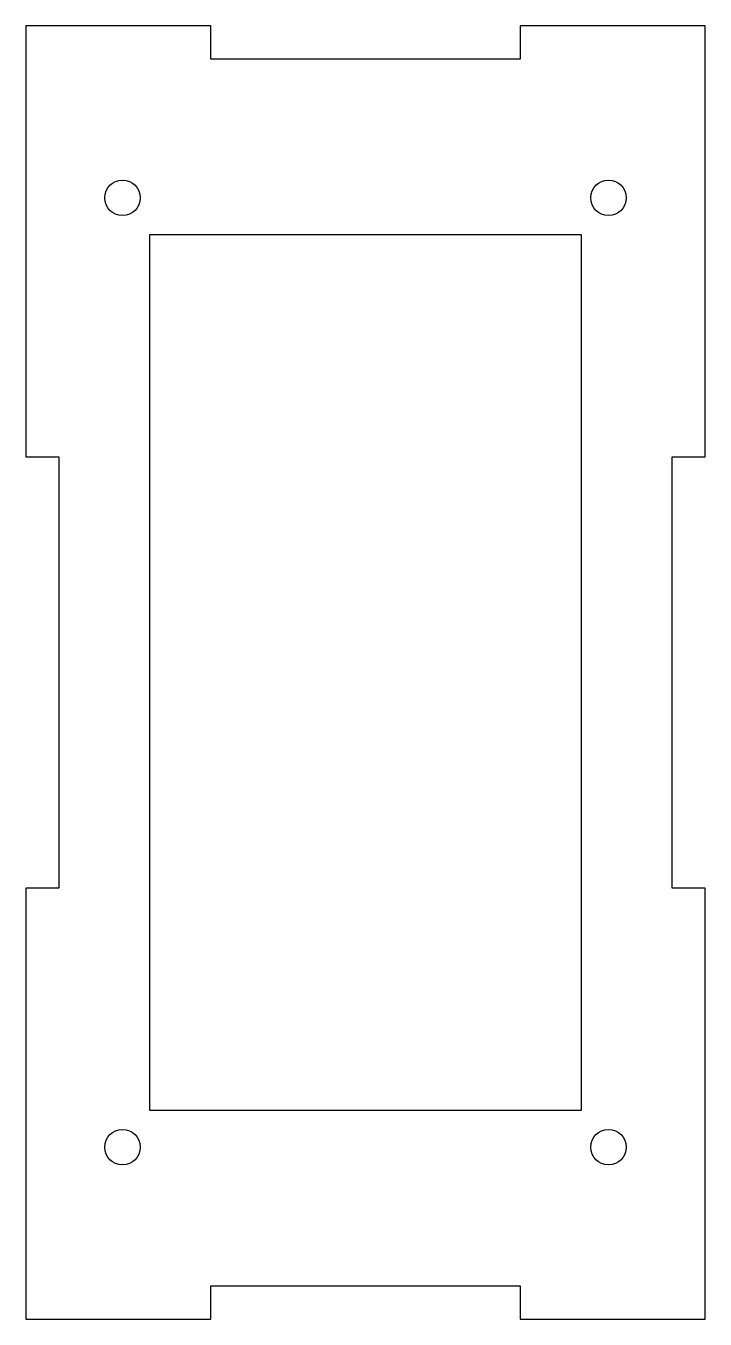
# Model space of a CAD drawing. Header units: millimetres. Extents: x -31 to 31, y -58 to 58.
import ezdxf

# ---------------------------------------------------------------- set-up
doc = ezdxf.new("R2010")
doc.units = ezdxf.units.MM

msp = doc.modelspace()

# ---------------------------------------------------------------- linework, layer by layer
at = {"color": 7, "linetype": 'Continuous', "lineweight": 25}
for p, q in [((-14, 58.5), (-30.75, 58.5)), ((-30.75, 58.5), (-30.75, 19.5)), ((-14, 55.5), (-14, 58.5)), ((30.75, 58.5), (14, 58.5)), ((14, 58.5), (14, 55.5)), ((30.75, 19.5), (30.75, 58.5)), ((14, 55.5), (-14, 55.5)), ((-19.545, 39.585), (-19.545, -39.585)), ((19.545, 39.585), (-19.545, 39.585)), ((19.545, -39.585), (19.545, 39.585)), ((-30.75, 19.5), (-27.75, 19.5)), ((-27.75, 19.5), (-27.75, -19.5)), ((27.75, -19.5), (27.75, 19.5)), ((27.75, 19.5), (30.75, 19.5)), ((-27.75, -19.5), (-30.75, -19.5)), ((-30.75, -19.5), (-30.75, -58.5)), ((30.75, -19.5), (27.75, -19.5)), ((30.75, -58.5), (30.75, -19.5)), ((-19.545, -39.585), (19.545, -39.585)), ((-14, -58.5), (-14, -55.5)), ((-14, -55.5), (14, -55.5)), ((14, -55.5), (14, -58.5)), ((-30.75, -58.5), (-14, -58.5)), ((14, -58.5), (30.75, -58.5))]:
    msp.add_line(p, q, dxfattribs=at)
for centre in [(-22, 42.94), (22, 42.94), (-22, -42.94), (22, -42.94)]:
    msp.add_circle(centre, 1.609, dxfattribs=at)

doc.saveas('drawing.dxf')
